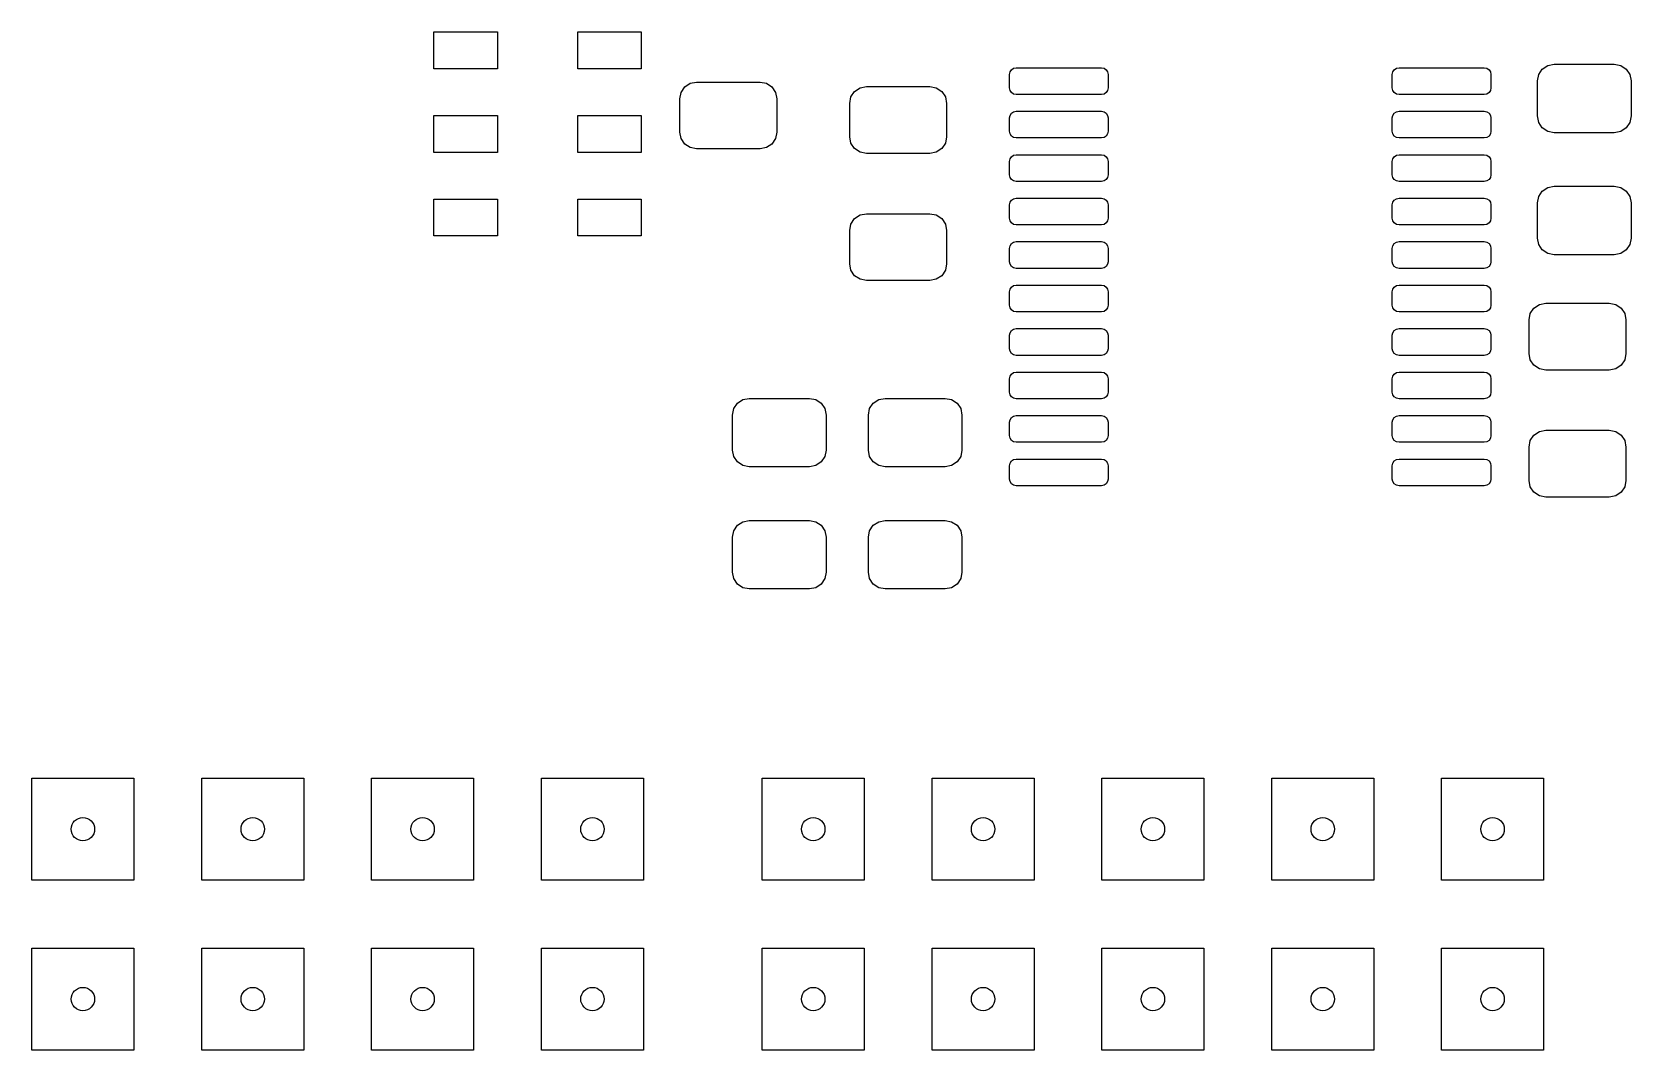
# Model space of a CAD drawing. Header units: inches. Extents: x -2.14 to 1.75, y 0.51 to 2.77.
# Drawn here: x -1.1 to -0.159, y 0.505 to 1.104 of the extents above; entities that cross this region are included whole.
import ezdxf

# ---------------------------------------------------------------- set-up
doc = ezdxf.new("R2010")
doc.units = ezdxf.units.IN
doc.header["$MEASUREMENT"] = 0
doc.layers.add('BLACK', color=250, linetype='CONTINUOUS')

msp = doc.modelspace()

# ---------------------------------------------------------------- linework, layer by layer
at = {"layer": 'BLACK', "linetype": 'CONTINUOUS'}
for p, q in [((-0.86335, 1.0826), (-0.86335, 1.10425)), ((-0.86335, 1.10425), (-0.82594, 1.10425)), ((-0.82594, 1.10425), (-0.82594, 1.0826)), ((-0.7787, 1.0826), (-0.7787, 1.10425)), ((-0.7787, 1.10425), (-0.7413, 1.10425)), ((-0.7413, 1.10425), (-0.7413, 1.0826)), ((-0.52328, 1.08204), (-0.522, 1.08289)), ((-0.522, 1.08289), (-0.52049, 1.08319)), ((-0.52049, 1.08319), (-0.4703, 1.08319)), ((-0.4703, 1.08319), (-0.46879, 1.08289)), ((-0.46879, 1.08289), (-0.46751, 1.08204)), ((-0.29788, 1.08204), (-0.29661, 1.08289)), ((-0.29661, 1.08289), (-0.2951, 1.08319)), ((-0.2951, 1.08319), (-0.2449, 1.08319)), ((-0.2449, 1.08319), (-0.24339, 1.08289)), ((-0.24339, 1.08289), (-0.24212, 1.08204)), ((-0.21074, 1.08245), (-0.20755, 1.08459)), ((-0.20755, 1.08459), (-0.20378, 1.08533)), ((-0.20378, 1.08533), (-0.16835, 1.08533)), ((-0.16835, 1.08533), (-0.16458, 1.08459)), ((-0.16458, 1.08459), (-0.16139, 1.08245)), ((-0.82594, 1.0826), (-0.86335, 1.0826)), ((-0.7413, 1.0826), (-0.7787, 1.0826)), ((-0.71566, 1.0719), (-0.71247, 1.07403)), ((-0.71247, 1.07403), (-0.7087, 1.07478)), ((-0.7087, 1.07478), (-0.6713, 1.07478)), ((-0.6713, 1.07478), (-0.66753, 1.07403)), ((-0.66753, 1.07403), (-0.66434, 1.0719)), ((-0.52443, 1.07925), (-0.52413, 1.08076)), ((-0.52443, 1.07138), (-0.52443, 1.07925)), ((-0.52413, 1.08076), (-0.52328, 1.08204)), ((-0.46751, 1.08204), (-0.46666, 1.08076)), ((-0.46666, 1.08076), (-0.46636, 1.07925)), ((-0.46636, 1.07925), (-0.46636, 1.07138)), ((-0.29904, 1.07925), (-0.29874, 1.08076)), ((-0.29904, 1.07138), (-0.29904, 1.07925)), ((-0.29874, 1.08076), (-0.29788, 1.08204)), ((-0.24212, 1.08204), (-0.24126, 1.08076)), ((-0.24126, 1.08076), (-0.24096, 1.07925)), ((-0.24096, 1.07925), (-0.24096, 1.07138)), ((-0.21362, 1.07549), (-0.21287, 1.07926)), ((-0.21362, 1.05482), (-0.21362, 1.07549)), ((-0.21287, 1.07926), (-0.21074, 1.08245)), ((-0.16139, 1.08245), (-0.15925, 1.07926)), ((-0.15925, 1.07926), (-0.1585, 1.07549)), ((-0.1585, 1.07549), (-0.1585, 1.05482)), ((-0.71854, 1.06494), (-0.71779, 1.06871)), ((-0.71854, 1.04526), (-0.71854, 1.06494)), ((-0.71779, 1.06871), (-0.71566, 1.0719)), ((-0.66434, 1.0719), (-0.66221, 1.06871)), ((-0.66221, 1.06871), (-0.66146, 1.06494)), ((-0.66146, 1.06494), (-0.66146, 1.04526)), ((-0.61854, 1.06224), (-0.61779, 1.06601)), ((-0.61779, 1.06601), (-0.61566, 1.0692)), ((-0.61566, 1.0692), (-0.61247, 1.07134)), ((-0.61247, 1.07134), (-0.6087, 1.07209)), ((-0.6087, 1.07209), (-0.5713, 1.07209)), ((-0.5713, 1.07209), (-0.56753, 1.07134)), ((-0.56753, 1.07134), (-0.56434, 1.0692)), ((-0.56434, 1.0692), (-0.56221, 1.06601)), ((-0.56221, 1.06601), (-0.56146, 1.06224)), ((-0.52413, 1.06987), (-0.52443, 1.07138)), ((-0.52328, 1.06859), (-0.52413, 1.06987)), ((-0.522, 1.06774), (-0.52328, 1.06859)), ((-0.52049, 1.06744), (-0.522, 1.06774)), ((-0.4703, 1.06744), (-0.52049, 1.06744)), ((-0.46879, 1.06774), (-0.4703, 1.06744)), ((-0.46751, 1.06859), (-0.46879, 1.06774)), ((-0.46666, 1.06987), (-0.46751, 1.06859)), ((-0.46636, 1.07138), (-0.46666, 1.06987)), ((-0.29874, 1.06987), (-0.29904, 1.07138)), ((-0.29788, 1.06859), (-0.29874, 1.06987)), ((-0.29661, 1.06774), (-0.29788, 1.06859)), ((-0.2951, 1.06744), (-0.29661, 1.06774)), ((-0.2449, 1.06744), (-0.2951, 1.06744)), ((-0.24339, 1.06774), (-0.2449, 1.06744)), ((-0.24212, 1.06859), (-0.24339, 1.06774)), ((-0.24126, 1.06987), (-0.24212, 1.06859)), ((-0.24096, 1.07138), (-0.24126, 1.06987)), ((-0.86335, 1.03339), (-0.86335, 1.05504)), ((-0.86335, 1.05504), (-0.82594, 1.05504)), ((-0.82594, 1.05504), (-0.82594, 1.03339)), ((-0.7787, 1.03339), (-0.7787, 1.05504)), ((-0.7787, 1.05504), (-0.7413, 1.05504)), ((-0.7413, 1.05504), (-0.7413, 1.03339)), ((-0.61854, 1.04256), (-0.61854, 1.06224)), ((-0.56146, 1.06224), (-0.56146, 1.04256)), ((-0.52443, 1.05366), (-0.52413, 1.05517)), ((-0.52413, 1.05517), (-0.52328, 1.05645)), ((-0.52328, 1.05645), (-0.522, 1.0573)), ((-0.522, 1.0573), (-0.52049, 1.0576)), ((-0.52049, 1.0576), (-0.4703, 1.0576)), ((-0.4703, 1.0576), (-0.46879, 1.0573)), ((-0.46879, 1.0573), (-0.46751, 1.05645)), ((-0.46751, 1.05645), (-0.46666, 1.05517)), ((-0.46666, 1.05517), (-0.46636, 1.05366)), ((-0.29904, 1.05366), (-0.29874, 1.05517)), ((-0.29874, 1.05517), (-0.29788, 1.05645)), ((-0.29788, 1.05645), (-0.29661, 1.0573)), ((-0.29661, 1.0573), (-0.2951, 1.0576)), ((-0.2951, 1.0576), (-0.2449, 1.0576)), ((-0.2449, 1.0576), (-0.24339, 1.0573)), ((-0.24339, 1.0573), (-0.24212, 1.05645)), ((-0.24212, 1.05645), (-0.24126, 1.05517)), ((-0.24126, 1.05517), (-0.24096, 1.05366)), ((-0.21287, 1.05106), (-0.21362, 1.05482)), ((-0.1585, 1.05482), (-0.15925, 1.05106)), ((-0.71779, 1.04149), (-0.71854, 1.04526)), ((-0.66146, 1.04526), (-0.66221, 1.04149)), ((-0.52443, 1.04579), (-0.52443, 1.05366)), ((-0.52413, 1.04428), (-0.52443, 1.04579)), ((-0.46636, 1.04579), (-0.46666, 1.04428)), ((-0.46636, 1.05366), (-0.46636, 1.04579)), ((-0.29904, 1.04579), (-0.29904, 1.05366)), ((-0.29874, 1.04428), (-0.29904, 1.04579)), ((-0.24096, 1.04579), (-0.24126, 1.04428)), ((-0.24096, 1.05366), (-0.24096, 1.04579)), ((-0.21074, 1.04786), (-0.21287, 1.05106)), ((-0.20755, 1.04573), (-0.21074, 1.04786)), ((-0.20378, 1.04498), (-0.20755, 1.04573)), ((-0.16458, 1.04573), (-0.16835, 1.04498)), ((-0.16139, 1.04786), (-0.16458, 1.04573)), ((-0.15925, 1.05106), (-0.16139, 1.04786)), ((-0.71566, 1.0383), (-0.71779, 1.04149)), ((-0.71247, 1.03616), (-0.71566, 1.0383)), ((-0.7087, 1.03541), (-0.71247, 1.03616)), ((-0.66753, 1.03616), (-0.6713, 1.03541)), ((-0.66434, 1.0383), (-0.66753, 1.03616)), ((-0.66221, 1.04149), (-0.66434, 1.0383)), ((-0.61779, 1.03879), (-0.61854, 1.04256)), ((-0.61566, 1.0356), (-0.61779, 1.03879)), ((-0.56221, 1.03879), (-0.56434, 1.0356)), ((-0.56146, 1.04256), (-0.56221, 1.03879)), ((-0.52328, 1.043), (-0.52413, 1.04428)), ((-0.522, 1.04215), (-0.52328, 1.043)), ((-0.52049, 1.04185), (-0.522, 1.04215)), ((-0.4703, 1.04185), (-0.52049, 1.04185)), ((-0.46879, 1.04215), (-0.4703, 1.04185)), ((-0.46751, 1.043), (-0.46879, 1.04215)), ((-0.46666, 1.04428), (-0.46751, 1.043)), ((-0.29788, 1.043), (-0.29874, 1.04428)), ((-0.29661, 1.04215), (-0.29788, 1.043)), ((-0.2951, 1.04185), (-0.29661, 1.04215)), ((-0.2449, 1.04185), (-0.2951, 1.04185)), ((-0.24339, 1.04215), (-0.2449, 1.04185)), ((-0.24212, 1.043), (-0.24339, 1.04215)), ((-0.24126, 1.04428), (-0.24212, 1.043)), ((-0.16835, 1.04498), (-0.20378, 1.04498)), ((-0.82594, 1.03339), (-0.86335, 1.03339)), ((-0.7413, 1.03339), (-0.7787, 1.03339)), ((-0.6713, 1.03541), (-0.7087, 1.03541)), ((-0.61247, 1.03347), (-0.61566, 1.0356)), ((-0.6087, 1.03272), (-0.61247, 1.03347)), ((-0.5713, 1.03272), (-0.6087, 1.03272)), ((-0.56753, 1.03347), (-0.5713, 1.03272)), ((-0.56434, 1.0356), (-0.56753, 1.03347)), ((-0.52443, 1.02807), (-0.52413, 1.02958)), ((-0.52443, 1.0202), (-0.52443, 1.02807)), ((-0.52413, 1.02958), (-0.52328, 1.03085)), ((-0.52328, 1.03085), (-0.522, 1.03171)), ((-0.522, 1.03171), (-0.52049, 1.03201)), ((-0.52049, 1.03201), (-0.4703, 1.03201)), ((-0.4703, 1.03201), (-0.46879, 1.03171)), ((-0.46879, 1.03171), (-0.46751, 1.03085)), ((-0.46751, 1.03085), (-0.46666, 1.02958)), ((-0.46666, 1.02958), (-0.46636, 1.02807)), ((-0.46636, 1.02807), (-0.46636, 1.0202)), ((-0.29904, 1.02807), (-0.29874, 1.02958)), ((-0.29904, 1.0202), (-0.29904, 1.02807)), ((-0.29874, 1.02958), (-0.29788, 1.03085)), ((-0.29788, 1.03085), (-0.29661, 1.03171)), ((-0.29661, 1.03171), (-0.2951, 1.03201)), ((-0.2951, 1.03201), (-0.2449, 1.03201)), ((-0.2449, 1.03201), (-0.24339, 1.03171)), ((-0.24339, 1.03171), (-0.24212, 1.03085)), ((-0.24212, 1.03085), (-0.24126, 1.02958)), ((-0.24126, 1.02958), (-0.24096, 1.02807)), ((-0.24096, 1.02807), (-0.24096, 1.0202)), ((-0.52413, 1.01869), (-0.52443, 1.0202)), ((-0.52328, 1.01741), (-0.52413, 1.01869)), ((-0.522, 1.01656), (-0.52328, 1.01741)), ((-0.46751, 1.01741), (-0.46879, 1.01656)), ((-0.46666, 1.01869), (-0.46751, 1.01741)), ((-0.46636, 1.0202), (-0.46666, 1.01869)), ((-0.29874, 1.01869), (-0.29904, 1.0202)), ((-0.29788, 1.01741), (-0.29874, 1.01869)), ((-0.29661, 1.01656), (-0.29788, 1.01741)), ((-0.24212, 1.01741), (-0.24339, 1.01656)), ((-0.24126, 1.01869), (-0.24212, 1.01741)), ((-0.24096, 1.0202), (-0.24126, 1.01869)), ((-0.52049, 1.01626), (-0.522, 1.01656)), ((-0.4703, 1.01626), (-0.52049, 1.01626)), ((-0.46879, 1.01656), (-0.4703, 1.01626)), ((-0.2951, 1.01626), (-0.29661, 1.01656)), ((-0.2449, 1.01626), (-0.2951, 1.01626)), ((-0.24339, 1.01656), (-0.2449, 1.01626)), ((-0.21362, 1.00364), (-0.21287, 1.00741)), ((-0.21287, 1.00741), (-0.21074, 1.0106)), ((-0.21074, 1.0106), (-0.20755, 1.01274)), ((-0.20755, 1.01274), (-0.20378, 1.01348)), ((-0.20378, 1.01348), (-0.16835, 1.01348)), ((-0.16835, 1.01348), (-0.16458, 1.01274)), ((-0.16458, 1.01274), (-0.16139, 1.0106)), ((-0.16139, 1.0106), (-0.15925, 1.00741)), ((-0.15925, 1.00741), (-0.1585, 1.00364)), ((-0.86335, 0.98417), (-0.86335, 1.00583)), ((-0.86335, 1.00583), (-0.82594, 1.00583)), ((-0.82594, 1.00583), (-0.82594, 0.98417)), ((-0.7787, 0.98417), (-0.7787, 1.00583)), ((-0.7787, 1.00583), (-0.7413, 1.00583)), ((-0.7413, 1.00583), (-0.7413, 0.98417)), ((-0.52443, 1.00248), (-0.52413, 1.00399)), ((-0.52443, 0.99461), (-0.52443, 1.00248)), ((-0.52413, 1.00399), (-0.52328, 1.00526)), ((-0.52328, 1.00526), (-0.522, 1.00612)), ((-0.522, 1.00612), (-0.52049, 1.00642)), ((-0.52049, 1.00642), (-0.4703, 1.00642)), ((-0.4703, 1.00642), (-0.46879, 1.00612)), ((-0.46879, 1.00612), (-0.46751, 1.00526)), ((-0.46751, 1.00526), (-0.46666, 1.00399)), ((-0.46666, 1.00399), (-0.46636, 1.00248)), ((-0.46636, 1.00248), (-0.46636, 0.99461)), ((-0.29904, 1.00248), (-0.29874, 1.00399)), ((-0.29904, 0.99461), (-0.29904, 1.00248)), ((-0.29874, 1.00399), (-0.29788, 1.00526)), ((-0.29788, 1.00526), (-0.29661, 1.00612)), ((-0.29661, 1.00612), (-0.2951, 1.00642)), ((-0.2951, 1.00642), (-0.2449, 1.00642)), ((-0.2449, 1.00642), (-0.24339, 1.00612)), ((-0.24339, 1.00612), (-0.24212, 1.00526)), ((-0.24212, 1.00526), (-0.24126, 1.00399)), ((-0.24126, 1.00399), (-0.24096, 1.00248)), ((-0.24096, 1.00248), (-0.24096, 0.99461)), ((-0.21362, 0.98297), (-0.21362, 1.00364)), ((-0.1585, 1.00364), (-0.1585, 0.98297)), ((-0.61854, 0.98744), (-0.61779, 0.99121)), ((-0.61779, 0.99121), (-0.61566, 0.9944)), ((-0.61566, 0.9944), (-0.61247, 0.99653)), ((-0.61247, 0.99653), (-0.6087, 0.99728)), ((-0.6087, 0.99728), (-0.5713, 0.99728)), ((-0.5713, 0.99728), (-0.56753, 0.99653)), ((-0.56753, 0.99653), (-0.56434, 0.9944)), ((-0.56434, 0.9944), (-0.56221, 0.99121)), ((-0.56221, 0.99121), (-0.56146, 0.98744)), ((-0.52413, 0.9931), (-0.52443, 0.99461)), ((-0.52328, 0.99182), (-0.52413, 0.9931)), ((-0.522, 0.99097), (-0.52328, 0.99182)), ((-0.52049, 0.99067), (-0.522, 0.99097)), ((-0.4703, 0.99067), (-0.52049, 0.99067)), ((-0.46879, 0.99097), (-0.4703, 0.99067)), ((-0.46751, 0.99182), (-0.46879, 0.99097)), ((-0.46666, 0.9931), (-0.46751, 0.99182)), ((-0.46636, 0.99461), (-0.46666, 0.9931)), ((-0.29874, 0.9931), (-0.29904, 0.99461)), ((-0.29788, 0.99182), (-0.29874, 0.9931)), ((-0.29661, 0.99097), (-0.29788, 0.99182)), ((-0.2951, 0.99067), (-0.29661, 0.99097)), ((-0.2449, 0.99067), (-0.2951, 0.99067)), ((-0.24339, 0.99097), (-0.2449, 0.99067)), ((-0.24212, 0.99182), (-0.24339, 0.99097)), ((-0.24126, 0.9931), (-0.24212, 0.99182)), ((-0.24096, 0.99461), (-0.24126, 0.9931)), ((-0.82594, 0.98417), (-0.86335, 0.98417)), ((-0.7413, 0.98417), (-0.7787, 0.98417)), ((-0.61854, 0.96776), (-0.61854, 0.98744)), ((-0.56146, 0.98744), (-0.56146, 0.96776)), ((-0.52413, 0.9784), (-0.52328, 0.97967)), ((-0.52328, 0.97967), (-0.522, 0.98053)), ((-0.522, 0.98053), (-0.52049, 0.98083)), ((-0.52049, 0.98083), (-0.4703, 0.98083)), ((-0.4703, 0.98083), (-0.46879, 0.98053)), ((-0.46879, 0.98053), (-0.46751, 0.97967)), ((-0.46751, 0.97967), (-0.46666, 0.9784)), ((-0.29874, 0.9784), (-0.29788, 0.97967)), ((-0.29788, 0.97967), (-0.29661, 0.98053)), ((-0.29661, 0.98053), (-0.2951, 0.98083)), ((-0.2951, 0.98083), (-0.2449, 0.98083)), ((-0.2449, 0.98083), (-0.24339, 0.98053)), ((-0.24339, 0.98053), (-0.24212, 0.97967)), ((-0.24212, 0.97967), (-0.24126, 0.9784)), ((-0.21287, 0.97921), (-0.21362, 0.98297)), ((-0.21074, 0.97601), (-0.21287, 0.97921)), ((-0.15925, 0.97921), (-0.16139, 0.97601)), ((-0.1585, 0.98297), (-0.15925, 0.97921)), ((-0.52443, 0.97689), (-0.52413, 0.9784)), ((-0.52443, 0.96902), (-0.52443, 0.97689)), ((-0.46666, 0.9784), (-0.46636, 0.97689)), ((-0.46636, 0.97689), (-0.46636, 0.96902)), ((-0.29904, 0.97689), (-0.29874, 0.9784)), ((-0.29904, 0.96902), (-0.29904, 0.97689)), ((-0.24126, 0.9784), (-0.24096, 0.97689)), ((-0.24096, 0.97689), (-0.24096, 0.96902)), ((-0.20755, 0.97388), (-0.21074, 0.97601)), ((-0.20378, 0.97313), (-0.20755, 0.97388)), ((-0.16835, 0.97313), (-0.20378, 0.97313)), ((-0.16458, 0.97388), (-0.16835, 0.97313)), ((-0.16139, 0.97601), (-0.16458, 0.97388)), ((-0.61779, 0.96399), (-0.61854, 0.96776)), ((-0.61566, 0.9608), (-0.61779, 0.96399)), ((-0.61247, 0.95866), (-0.61566, 0.9608)), ((-0.56434, 0.9608), (-0.56753, 0.95866)), ((-0.56221, 0.96399), (-0.56434, 0.9608)), ((-0.56146, 0.96776), (-0.56221, 0.96399)), ((-0.52413, 0.96751), (-0.52443, 0.96902)), ((-0.52328, 0.96623), (-0.52413, 0.96751)), ((-0.522, 0.96538), (-0.52328, 0.96623)), ((-0.52049, 0.96508), (-0.522, 0.96538)), ((-0.4703, 0.96508), (-0.52049, 0.96508)), ((-0.46879, 0.96538), (-0.4703, 0.96508)), ((-0.46751, 0.96623), (-0.46879, 0.96538)), ((-0.46666, 0.96751), (-0.46751, 0.96623)), ((-0.46636, 0.96902), (-0.46666, 0.96751)), ((-0.29874, 0.96751), (-0.29904, 0.96902)), ((-0.29788, 0.96623), (-0.29874, 0.96751)), ((-0.29661, 0.96538), (-0.29788, 0.96623)), ((-0.2951, 0.96508), (-0.29661, 0.96538)), ((-0.2449, 0.96508), (-0.2951, 0.96508)), ((-0.24339, 0.96538), (-0.2449, 0.96508)), ((-0.24212, 0.96623), (-0.24339, 0.96538)), ((-0.24126, 0.96751), (-0.24212, 0.96623)), ((-0.24096, 0.96902), (-0.24126, 0.96751)), ((-0.6087, 0.95791), (-0.61247, 0.95866)), ((-0.5713, 0.95791), (-0.6087, 0.95791)), ((-0.56753, 0.95866), (-0.5713, 0.95791)), ((-0.52443, 0.9513), (-0.52413, 0.95281)), ((-0.52443, 0.94343), (-0.52443, 0.9513)), ((-0.52413, 0.95281), (-0.52328, 0.95408)), ((-0.52328, 0.95408), (-0.522, 0.95494)), ((-0.522, 0.95494), (-0.52049, 0.95524)), ((-0.52049, 0.95524), (-0.4703, 0.95524)), ((-0.4703, 0.95524), (-0.46879, 0.95494)), ((-0.46879, 0.95494), (-0.46751, 0.95408)), ((-0.46751, 0.95408), (-0.46666, 0.95281)), ((-0.46666, 0.95281), (-0.46636, 0.9513)), ((-0.46636, 0.9513), (-0.46636, 0.94343)), ((-0.29904, 0.9513), (-0.29874, 0.95281)), ((-0.29904, 0.94343), (-0.29904, 0.9513)), ((-0.29874, 0.95281), (-0.29788, 0.95408)), ((-0.29788, 0.95408), (-0.29661, 0.95494)), ((-0.29661, 0.95494), (-0.2951, 0.95524)), ((-0.2951, 0.95524), (-0.2449, 0.95524)), ((-0.2449, 0.95524), (-0.24339, 0.95494)), ((-0.24339, 0.95494), (-0.24212, 0.95408)), ((-0.24212, 0.95408), (-0.24126, 0.95281)), ((-0.24126, 0.95281), (-0.24096, 0.9513)), ((-0.24096, 0.9513), (-0.24096, 0.94343)), ((-0.52413, 0.94192), (-0.52443, 0.94343)), ((-0.52328, 0.94064), (-0.52413, 0.94192)), ((-0.46666, 0.94192), (-0.46751, 0.94064)), ((-0.46636, 0.94343), (-0.46666, 0.94192)), ((-0.29874, 0.94192), (-0.29904, 0.94343)), ((-0.29788, 0.94064), (-0.29874, 0.94192)), ((-0.24126, 0.94192), (-0.24212, 0.94064)), ((-0.24096, 0.94343), (-0.24126, 0.94192)), ((-0.21779, 0.93851), (-0.21566, 0.9417)), ((-0.21566, 0.9417), (-0.21247, 0.94384)), ((-0.21247, 0.94384), (-0.2087, 0.94459)), ((-0.2087, 0.94459), (-0.1713, 0.94459)), ((-0.1713, 0.94459), (-0.16753, 0.94384)), ((-0.16753, 0.94384), (-0.16434, 0.9417)), ((-0.16434, 0.9417), (-0.16221, 0.93851)), ((-0.522, 0.93979), (-0.52328, 0.94064)), ((-0.52049, 0.93949), (-0.522, 0.93979)), ((-0.4703, 0.93949), (-0.52049, 0.93949)), ((-0.46879, 0.93979), (-0.4703, 0.93949)), ((-0.46751, 0.94064), (-0.46879, 0.93979)), ((-0.29661, 0.93979), (-0.29788, 0.94064)), ((-0.2951, 0.93949), (-0.29661, 0.93979)), ((-0.2449, 0.93949), (-0.2951, 0.93949)), ((-0.24339, 0.93979), (-0.2449, 0.93949)), ((-0.24212, 0.94064), (-0.24339, 0.93979)), ((-0.21854, 0.93474), (-0.21779, 0.93851)), ((-0.21854, 0.91506), (-0.21854, 0.93474)), ((-0.16221, 0.93851), (-0.16146, 0.93474)), ((-0.16146, 0.93474), (-0.16146, 0.91506)), ((-0.52443, 0.92571), (-0.52413, 0.92722)), ((-0.52443, 0.91783), (-0.52443, 0.92571)), ((-0.52413, 0.92722), (-0.52328, 0.92849)), ((-0.52328, 0.92849), (-0.522, 0.92935)), ((-0.522, 0.92935), (-0.52049, 0.92965)), ((-0.52049, 0.92965), (-0.4703, 0.92965)), ((-0.4703, 0.92965), (-0.46879, 0.92935)), ((-0.46879, 0.92935), (-0.46751, 0.92849)), ((-0.46751, 0.92849), (-0.46666, 0.92722)), ((-0.46666, 0.92722), (-0.46636, 0.92571)), ((-0.46636, 0.92571), (-0.46636, 0.91783)), ((-0.29904, 0.92571), (-0.29874, 0.92722)), ((-0.29904, 0.91783), (-0.29904, 0.92571)), ((-0.29874, 0.92722), (-0.29788, 0.92849)), ((-0.29788, 0.92849), (-0.29661, 0.92935)), ((-0.29661, 0.92935), (-0.2951, 0.92965)), ((-0.2951, 0.92965), (-0.2449, 0.92965)), ((-0.2449, 0.92965), (-0.24339, 0.92935)), ((-0.24339, 0.92935), (-0.24212, 0.92849)), ((-0.24212, 0.92849), (-0.24126, 0.92722)), ((-0.24126, 0.92722), (-0.24096, 0.92571)), ((-0.24096, 0.92571), (-0.24096, 0.91783)), ((-0.52413, 0.91633), (-0.52443, 0.91783)), ((-0.52328, 0.91505), (-0.52413, 0.91633)), ((-0.522, 0.9142), (-0.52328, 0.91505)), ((-0.52049, 0.9139), (-0.522, 0.9142)), ((-0.4703, 0.9139), (-0.52049, 0.9139)), ((-0.46879, 0.9142), (-0.4703, 0.9139)), ((-0.46751, 0.91505), (-0.46879, 0.9142)), ((-0.46666, 0.91633), (-0.46751, 0.91505)), ((-0.46636, 0.91783), (-0.46666, 0.91633)), ((-0.29874, 0.91633), (-0.29904, 0.91783)), ((-0.29788, 0.91505), (-0.29874, 0.91633)), ((-0.29661, 0.9142), (-0.29788, 0.91505)), ((-0.2951, 0.9139), (-0.29661, 0.9142)), ((-0.2449, 0.9139), (-0.2951, 0.9139)), ((-0.24339, 0.9142), (-0.2449, 0.9139)), ((-0.24212, 0.91505), (-0.24339, 0.9142)), ((-0.24126, 0.91633), (-0.24212, 0.91505)), ((-0.24096, 0.91783), (-0.24126, 0.91633)), ((-0.21779, 0.91129), (-0.21854, 0.91506)), ((-0.16146, 0.91506), (-0.16221, 0.91129)), ((-0.522, 0.90376), (-0.52049, 0.90406)), ((-0.52049, 0.90406), (-0.4703, 0.90406)), ((-0.4703, 0.90406), (-0.46879, 0.90376)), ((-0.29661, 0.90376), (-0.2951, 0.90406)), ((-0.2951, 0.90406), (-0.2449, 0.90406)), ((-0.2449, 0.90406), (-0.24339, 0.90376)), ((-0.21566, 0.9081), (-0.21779, 0.91129)), ((-0.21247, 0.90597), (-0.21566, 0.9081)), ((-0.2087, 0.90522), (-0.21247, 0.90597)), ((-0.1713, 0.90522), (-0.2087, 0.90522)), ((-0.16753, 0.90597), (-0.1713, 0.90522)), ((-0.16434, 0.9081), (-0.16753, 0.90597)), ((-0.16221, 0.91129), (-0.16434, 0.9081)), ((-0.52443, 0.90012), (-0.52413, 0.90162)), ((-0.52443, 0.89224), (-0.52443, 0.90012)), ((-0.52413, 0.90162), (-0.52328, 0.9029)), ((-0.52328, 0.9029), (-0.522, 0.90376)), ((-0.46879, 0.90376), (-0.46751, 0.9029)), ((-0.46751, 0.9029), (-0.46666, 0.90162)), ((-0.46666, 0.90162), (-0.46636, 0.90012)), ((-0.46636, 0.90012), (-0.46636, 0.89224)), ((-0.29904, 0.90012), (-0.29874, 0.90162)), ((-0.29904, 0.89224), (-0.29904, 0.90012)), ((-0.29874, 0.90162), (-0.29788, 0.9029)), ((-0.29788, 0.9029), (-0.29661, 0.90376)), ((-0.24339, 0.90376), (-0.24212, 0.9029)), ((-0.24212, 0.9029), (-0.24126, 0.90162)), ((-0.24126, 0.90162), (-0.24096, 0.90012)), ((-0.24096, 0.90012), (-0.24096, 0.89224)), ((-0.68681, 0.88253), (-0.68468, 0.88572)), ((-0.68468, 0.88572), (-0.68148, 0.88785)), ((-0.68148, 0.88785), (-0.67772, 0.8886)), ((-0.67772, 0.8886), (-0.64228, 0.8886)), ((-0.64228, 0.8886), (-0.63852, 0.88785)), ((-0.63852, 0.88785), (-0.63532, 0.88572)), ((-0.63532, 0.88572), (-0.63319, 0.88253)), ((-0.60681, 0.88253), (-0.60468, 0.88572)), ((-0.60468, 0.88572), (-0.60148, 0.88785)), ((-0.60148, 0.88785), (-0.59772, 0.8886)), ((-0.59772, 0.8886), (-0.56228, 0.8886)), ((-0.56228, 0.8886), (-0.55852, 0.88785)), ((-0.55852, 0.88785), (-0.55532, 0.88572)), ((-0.55532, 0.88572), (-0.55319, 0.88253)), ((-0.52413, 0.89074), (-0.52443, 0.89224)), ((-0.52328, 0.88946), (-0.52413, 0.89074)), ((-0.522, 0.88861), (-0.52328, 0.88946)), ((-0.52049, 0.88831), (-0.522, 0.88861)), ((-0.4703, 0.88831), (-0.52049, 0.88831)), ((-0.46879, 0.88861), (-0.4703, 0.88831)), ((-0.46751, 0.88946), (-0.46879, 0.88861)), ((-0.46666, 0.89074), (-0.46751, 0.88946)), ((-0.46636, 0.89224), (-0.46666, 0.89074)), ((-0.29874, 0.89074), (-0.29904, 0.89224)), ((-0.29788, 0.88946), (-0.29874, 0.89074)), ((-0.29661, 0.88861), (-0.29788, 0.88946)), ((-0.2951, 0.88831), (-0.29661, 0.88861)), ((-0.2449, 0.88831), (-0.2951, 0.88831)), ((-0.24339, 0.88861), (-0.2449, 0.88831)), ((-0.24212, 0.88946), (-0.24339, 0.88861)), ((-0.24126, 0.89074), (-0.24212, 0.88946)), ((-0.24096, 0.89224), (-0.24126, 0.89074)), ((-0.68756, 0.87876), (-0.68681, 0.88253)), ((-0.68756, 0.85809), (-0.68756, 0.87876)), ((-0.63319, 0.88253), (-0.63244, 0.87876)), ((-0.63244, 0.87876), (-0.63244, 0.85809)), ((-0.60756, 0.87876), (-0.60681, 0.88253)), ((-0.60756, 0.85809), (-0.60756, 0.87876)), ((-0.55319, 0.88253), (-0.55244, 0.87876)), ((-0.55244, 0.87876), (-0.55244, 0.85809)), ((-0.52443, 0.87453), (-0.52413, 0.87603)), ((-0.52413, 0.87603), (-0.52328, 0.87731)), ((-0.52328, 0.87731), (-0.522, 0.87816)), ((-0.522, 0.87816), (-0.52049, 0.87846)), ((-0.52049, 0.87846), (-0.4703, 0.87846)), ((-0.4703, 0.87846), (-0.46879, 0.87816)), ((-0.46879, 0.87816), (-0.46751, 0.87731)), ((-0.46751, 0.87731), (-0.46666, 0.87603)), ((-0.46666, 0.87603), (-0.46636, 0.87453)), ((-0.29904, 0.87453), (-0.29874, 0.87603)), ((-0.29874, 0.87603), (-0.29788, 0.87731)), ((-0.29788, 0.87731), (-0.29661, 0.87816)), ((-0.29661, 0.87816), (-0.2951, 0.87846)), ((-0.2951, 0.87846), (-0.2449, 0.87846)), ((-0.2449, 0.87846), (-0.24339, 0.87816)), ((-0.24339, 0.87816), (-0.24212, 0.87731)), ((-0.24212, 0.87731), (-0.24126, 0.87603)), ((-0.24126, 0.87603), (-0.24096, 0.87453)), ((-0.52443, 0.86665), (-0.52443, 0.87453)), ((-0.52413, 0.86515), (-0.52443, 0.86665)), ((-0.46636, 0.86665), (-0.46666, 0.86515)), ((-0.46636, 0.87453), (-0.46636, 0.86665)), ((-0.29904, 0.86665), (-0.29904, 0.87453)), ((-0.29874, 0.86515), (-0.29904, 0.86665)), ((-0.24096, 0.86665), (-0.24126, 0.86515)), ((-0.24096, 0.87453), (-0.24096, 0.86665)), ((-0.21779, 0.86371), (-0.21566, 0.8669)), ((-0.21566, 0.8669), (-0.21247, 0.86903)), ((-0.21247, 0.86903), (-0.2087, 0.86978)), ((-0.2087, 0.86978), (-0.1713, 0.86978)), ((-0.1713, 0.86978), (-0.16753, 0.86903)), ((-0.16753, 0.86903), (-0.16434, 0.8669)), ((-0.16434, 0.8669), (-0.16221, 0.86371)), ((-0.68681, 0.85432), (-0.68756, 0.85809)), ((-0.63244, 0.85809), (-0.63319, 0.85432)), ((-0.60681, 0.85432), (-0.60756, 0.85809)), ((-0.55244, 0.85809), (-0.55319, 0.85432)), ((-0.52328, 0.86387), (-0.52413, 0.86515)), ((-0.522, 0.86302), (-0.52328, 0.86387)), ((-0.52049, 0.86272), (-0.522, 0.86302)), ((-0.4703, 0.86272), (-0.52049, 0.86272)), ((-0.46879, 0.86302), (-0.4703, 0.86272)), ((-0.46751, 0.86387), (-0.46879, 0.86302)), ((-0.46666, 0.86515), (-0.46751, 0.86387)), ((-0.29788, 0.86387), (-0.29874, 0.86515)), ((-0.29661, 0.86302), (-0.29788, 0.86387)), ((-0.2951, 0.86272), (-0.29661, 0.86302)), ((-0.2449, 0.86272), (-0.2951, 0.86272)), ((-0.24339, 0.86302), (-0.2449, 0.86272)), ((-0.24212, 0.86387), (-0.24339, 0.86302)), ((-0.24126, 0.86515), (-0.24212, 0.86387)), ((-0.21854, 0.85994), (-0.21779, 0.86371)), ((-0.21854, 0.84026), (-0.21854, 0.85994)), ((-0.16221, 0.86371), (-0.16146, 0.85994)), ((-0.16146, 0.85994), (-0.16146, 0.84026)), ((-0.68468, 0.85113), (-0.68681, 0.85432)), ((-0.68148, 0.849), (-0.68468, 0.85113)), ((-0.67772, 0.84825), (-0.68148, 0.849)), ((-0.64228, 0.84825), (-0.67772, 0.84825)), ((-0.63852, 0.849), (-0.64228, 0.84825)), ((-0.63532, 0.85113), (-0.63852, 0.849)), ((-0.63319, 0.85432), (-0.63532, 0.85113)), ((-0.60468, 0.85113), (-0.60681, 0.85432)), ((-0.60148, 0.849), (-0.60468, 0.85113)), ((-0.59772, 0.84825), (-0.60148, 0.849)), ((-0.56228, 0.84825), (-0.59772, 0.84825)), ((-0.55852, 0.849), (-0.56228, 0.84825)), ((-0.55532, 0.85113), (-0.55852, 0.849)), ((-0.55319, 0.85432), (-0.55532, 0.85113)), ((-0.52443, 0.84894), (-0.52413, 0.85044)), ((-0.52443, 0.84106), (-0.52443, 0.84894)), ((-0.52413, 0.85044), (-0.52328, 0.85172)), ((-0.52328, 0.85172), (-0.522, 0.85257)), ((-0.522, 0.85257), (-0.52049, 0.85287)), ((-0.52049, 0.85287), (-0.4703, 0.85287)), ((-0.4703, 0.85287), (-0.46879, 0.85257)), ((-0.46879, 0.85257), (-0.46751, 0.85172)), ((-0.46751, 0.85172), (-0.46666, 0.85044)), ((-0.46666, 0.85044), (-0.46636, 0.84894)), ((-0.46636, 0.84894), (-0.46636, 0.84106)), ((-0.29904, 0.84894), (-0.29874, 0.85044)), ((-0.29904, 0.84106), (-0.29904, 0.84894)), ((-0.29874, 0.85044), (-0.29788, 0.85172)), ((-0.29788, 0.85172), (-0.29661, 0.85257)), ((-0.29661, 0.85257), (-0.2951, 0.85287)), ((-0.2951, 0.85287), (-0.2449, 0.85287)), ((-0.2449, 0.85287), (-0.24339, 0.85257)), ((-0.24339, 0.85257), (-0.24212, 0.85172)), ((-0.24212, 0.85172), (-0.24126, 0.85044)), ((-0.24126, 0.85044), (-0.24096, 0.84894)), ((-0.24096, 0.84894), (-0.24096, 0.84106)), ((-0.52413, 0.83956), (-0.52443, 0.84106)), ((-0.52328, 0.83828), (-0.52413, 0.83956)), ((-0.522, 0.83743), (-0.52328, 0.83828)), ((-0.46751, 0.83828), (-0.46879, 0.83743)), ((-0.46666, 0.83956), (-0.46751, 0.83828)), ((-0.46636, 0.84106), (-0.46666, 0.83956)), ((-0.29874, 0.83956), (-0.29904, 0.84106)), ((-0.29788, 0.83828), (-0.29874, 0.83956)), ((-0.29661, 0.83743), (-0.29788, 0.83828)), ((-0.24212, 0.83828), (-0.24339, 0.83743)), ((-0.24126, 0.83956), (-0.24212, 0.83828)), ((-0.24096, 0.84106), (-0.24126, 0.83956)), ((-0.21779, 0.83649), (-0.21854, 0.84026)), ((-0.16146, 0.84026), (-0.16221, 0.83649)), ((-0.52049, 0.83713), (-0.522, 0.83743)), ((-0.4703, 0.83713), (-0.52049, 0.83713)), ((-0.46879, 0.83743), (-0.4703, 0.83713)), ((-0.2951, 0.83713), (-0.29661, 0.83743)), ((-0.2449, 0.83713), (-0.2951, 0.83713)), ((-0.24339, 0.83743), (-0.2449, 0.83713)), ((-0.21566, 0.8333), (-0.21779, 0.83649)), ((-0.21247, 0.83116), (-0.21566, 0.8333)), ((-0.2087, 0.83041), (-0.21247, 0.83116)), ((-0.1713, 0.83041), (-0.2087, 0.83041)), ((-0.16753, 0.83116), (-0.1713, 0.83041)), ((-0.16434, 0.8333), (-0.16753, 0.83116)), ((-0.16221, 0.83649), (-0.16434, 0.8333)), ((-0.68756, 0.80691), (-0.68681, 0.81068)), ((-0.68681, 0.81068), (-0.68468, 0.81387)), ((-0.68468, 0.81387), (-0.68148, 0.816)), ((-0.68148, 0.816), (-0.67772, 0.81675)), ((-0.67772, 0.81675), (-0.64228, 0.81675)), ((-0.64228, 0.81675), (-0.63852, 0.816)), ((-0.63852, 0.816), (-0.63532, 0.81387)), ((-0.63532, 0.81387), (-0.63319, 0.81068)), ((-0.63319, 0.81068), (-0.63244, 0.80691)), ((-0.60756, 0.80691), (-0.60681, 0.81068)), ((-0.60681, 0.81068), (-0.60468, 0.81387)), ((-0.60468, 0.81387), (-0.60148, 0.816)), ((-0.60148, 0.816), (-0.59772, 0.81675)), ((-0.59772, 0.81675), (-0.56228, 0.81675)), ((-0.56228, 0.81675), (-0.55852, 0.816)), ((-0.55852, 0.816), (-0.55532, 0.81387)), ((-0.55532, 0.81387), (-0.55319, 0.81068)), ((-0.55319, 0.81068), (-0.55244, 0.80691)), ((-0.68756, 0.78624), (-0.68756, 0.80691)), ((-0.63244, 0.80691), (-0.63244, 0.78624)), ((-0.60756, 0.78624), (-0.60756, 0.80691)), ((-0.55244, 0.80691), (-0.55244, 0.78624)), ((-0.68681, 0.78247), (-0.68756, 0.78624)), ((-0.68468, 0.77928), (-0.68681, 0.78247)), ((-0.63319, 0.78247), (-0.63532, 0.77928)), ((-0.63244, 0.78624), (-0.63319, 0.78247)), ((-0.60681, 0.78247), (-0.60756, 0.78624)), ((-0.60468, 0.77928), (-0.60681, 0.78247)), ((-0.55319, 0.78247), (-0.55532, 0.77928)), ((-0.55244, 0.78624), (-0.55319, 0.78247)), ((-0.68148, 0.77715), (-0.68468, 0.77928)), ((-0.67772, 0.7764), (-0.68148, 0.77715)), ((-0.64228, 0.7764), (-0.67772, 0.7764)), ((-0.63852, 0.77715), (-0.64228, 0.7764)), ((-0.63532, 0.77928), (-0.63852, 0.77715)), ((-0.60148, 0.77715), (-0.60468, 0.77928)), ((-0.59772, 0.7764), (-0.60148, 0.77715)), ((-0.56228, 0.7764), (-0.59772, 0.7764)), ((-0.55852, 0.77715), (-0.56228, 0.7764)), ((-0.55532, 0.77928), (-0.55852, 0.77715)), ((-1.1, 0.605), (-1.1, 0.665)), ((-1.1, 0.665), (-1.04, 0.665)), ((-1.04, 0.665), (-1.04, 0.605)), ((-1, 0.605), (-1, 0.665)), ((-1, 0.665), (-0.94, 0.665)), ((-0.94, 0.665), (-0.94, 0.605)), ((-0.9, 0.605), (-0.9, 0.665)), ((-0.9, 0.665), (-0.84, 0.665)), ((-0.84, 0.665), (-0.84, 0.605)), ((-0.8, 0.605), (-0.8, 0.665)), ((-0.8, 0.665), (-0.74, 0.665)), ((-0.74, 0.665), (-0.74, 0.605)), ((-0.67, 0.605), (-0.67, 0.665)), ((-0.67, 0.665), (-0.61, 0.665)), ((-0.61, 0.665), (-0.61, 0.605)), ((-0.57, 0.605), (-0.57, 0.665)), ((-0.57, 0.665), (-0.51, 0.665)), ((-0.51, 0.665), (-0.51, 0.605)), ((-0.47, 0.605), (-0.47, 0.665)), ((-0.47, 0.665), (-0.41, 0.665)), ((-0.41, 0.665), (-0.41, 0.605)), ((-0.37, 0.605), (-0.37, 0.665)), ((-0.37, 0.665), (-0.31, 0.665)), ((-0.31, 0.665), (-0.31, 0.605)), ((-0.27, 0.605), (-0.27, 0.665)), ((-0.27, 0.665), (-0.21, 0.665)), ((-0.21, 0.665), (-0.21, 0.605)), ((-1.04, 0.605), (-1.1, 0.605)), ((-0.94, 0.605), (-1, 0.605)), ((-0.84, 0.605), (-0.9, 0.605)), ((-0.74, 0.605), (-0.8, 0.605)), ((-0.61, 0.605), (-0.67, 0.605)), ((-0.51, 0.605), (-0.57, 0.605)), ((-0.41, 0.605), (-0.47, 0.605)), ((-0.31, 0.605), (-0.37, 0.605)), ((-0.21, 0.605), (-0.27, 0.605)), ((-1.1, 0.505), (-1.1, 0.565)), ((-1.1, 0.565), (-1.04, 0.565)), ((-1.04, 0.565), (-1.04, 0.505)), ((-1, 0.505), (-1, 0.565)), ((-1, 0.565), (-0.94, 0.565)), ((-0.94, 0.565), (-0.94, 0.505)), ((-0.9, 0.505), (-0.9, 0.565)), ((-0.9, 0.565), (-0.84, 0.565)), ((-0.84, 0.565), (-0.84, 0.505)), ((-0.8, 0.505), (-0.8, 0.565)), ((-0.8, 0.565), (-0.74, 0.565)), ((-0.74, 0.565), (-0.74, 0.505)), ((-0.67, 0.505), (-0.67, 0.565)), ((-0.67, 0.565), (-0.61, 0.565)), ((-0.61, 0.565), (-0.61, 0.505)), ((-0.57, 0.505), (-0.57, 0.565)), ((-0.57, 0.565), (-0.51, 0.565)), ((-0.51, 0.565), (-0.51, 0.505)), ((-0.47, 0.505), (-0.47, 0.565)), ((-0.47, 0.565), (-0.41, 0.565)), ((-0.41, 0.565), (-0.41, 0.505)), ((-0.37, 0.505), (-0.37, 0.565)), ((-0.37, 0.565), (-0.31, 0.565)), ((-0.31, 0.565), (-0.31, 0.505)), ((-0.27, 0.505), (-0.27, 0.565)), ((-0.27, 0.565), (-0.21, 0.565)), ((-0.21, 0.565), (-0.21, 0.505)), ((-1.04, 0.505), (-1.1, 0.505)), ((-0.94, 0.505), (-1, 0.505)), ((-0.84, 0.505), (-0.9, 0.505)), ((-0.74, 0.505), (-0.8, 0.505)), ((-0.61, 0.505), (-0.67, 0.505)), ((-0.51, 0.505), (-0.57, 0.505)), ((-0.41, 0.505), (-0.47, 0.505)), ((-0.31, 0.505), (-0.37, 0.505)), ((-0.21, 0.505), (-0.27, 0.505))]:
    msp.add_line(p, q, dxfattribs=at)
at = {"layer": 'BLACK'}
for centre in [(-1.07, 0.635), (-0.97, 0.635), (-0.87, 0.635), (-0.77, 0.635), (-0.64, 0.635), (-0.54, 0.635), (-0.44, 0.635), (-0.34, 0.635), (-0.24, 0.635), (-1.07, 0.535), (-0.97, 0.535), (-0.87, 0.535), (-0.77, 0.535), (-0.64, 0.535), (-0.54, 0.535), (-0.44, 0.535), (-0.34, 0.535), (-0.24, 0.535)]:
    msp.add_circle(centre, 0.00689, dxfattribs=at)
at = {"layer": 'WHITE'}
for centre in [(-1.07, 0.635), (-0.97, 0.635), (-0.87, 0.635), (-0.77, 0.635), (-0.64, 0.635), (-0.54, 0.635), (-0.44, 0.635), (-0.34, 0.635), (-0.24, 0.635), (-1.07, 0.535), (-0.97, 0.535), (-0.87, 0.535), (-0.77, 0.535), (-0.64, 0.535), (-0.54, 0.535), (-0.44, 0.535), (-0.34, 0.535), (-0.24, 0.535)]:
    msp.add_circle(centre, 0.00689, dxfattribs=at)

doc.saveas('drawing.dxf')
